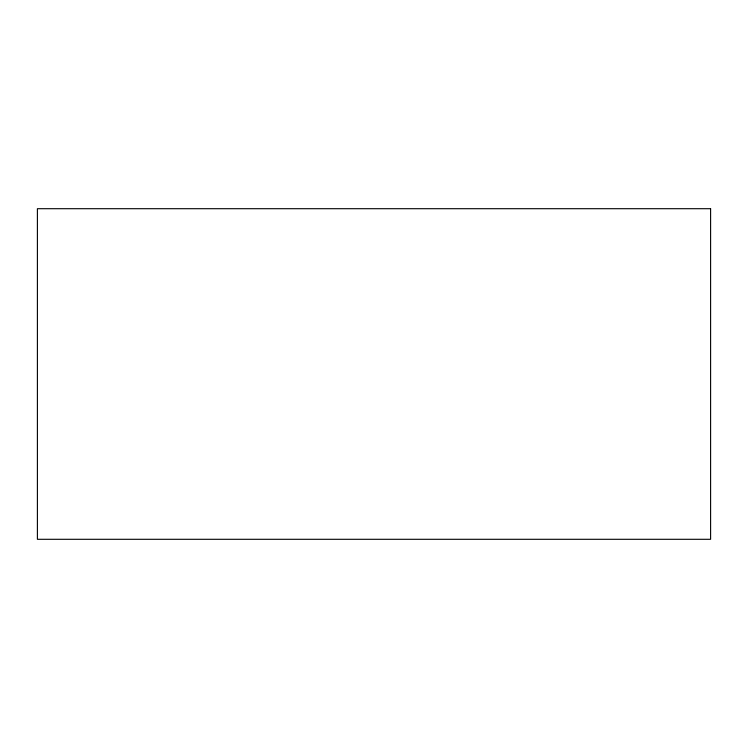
<?xml version="1.0" encoding="UTF-8"?>
<svg xmlns="http://www.w3.org/2000/svg" width="748" height="748" viewBox="0 0 748 748"><rect width="100%" height="100%" fill="white"/><g stroke="black" fill="none" stroke-linecap="round" stroke-linejoin="round"><path stroke-width="1.12" d="M710.6 208.701L37.4 208.701L37.4 539.299L710.6 539.299L710.6 208.701"/></g></svg>
